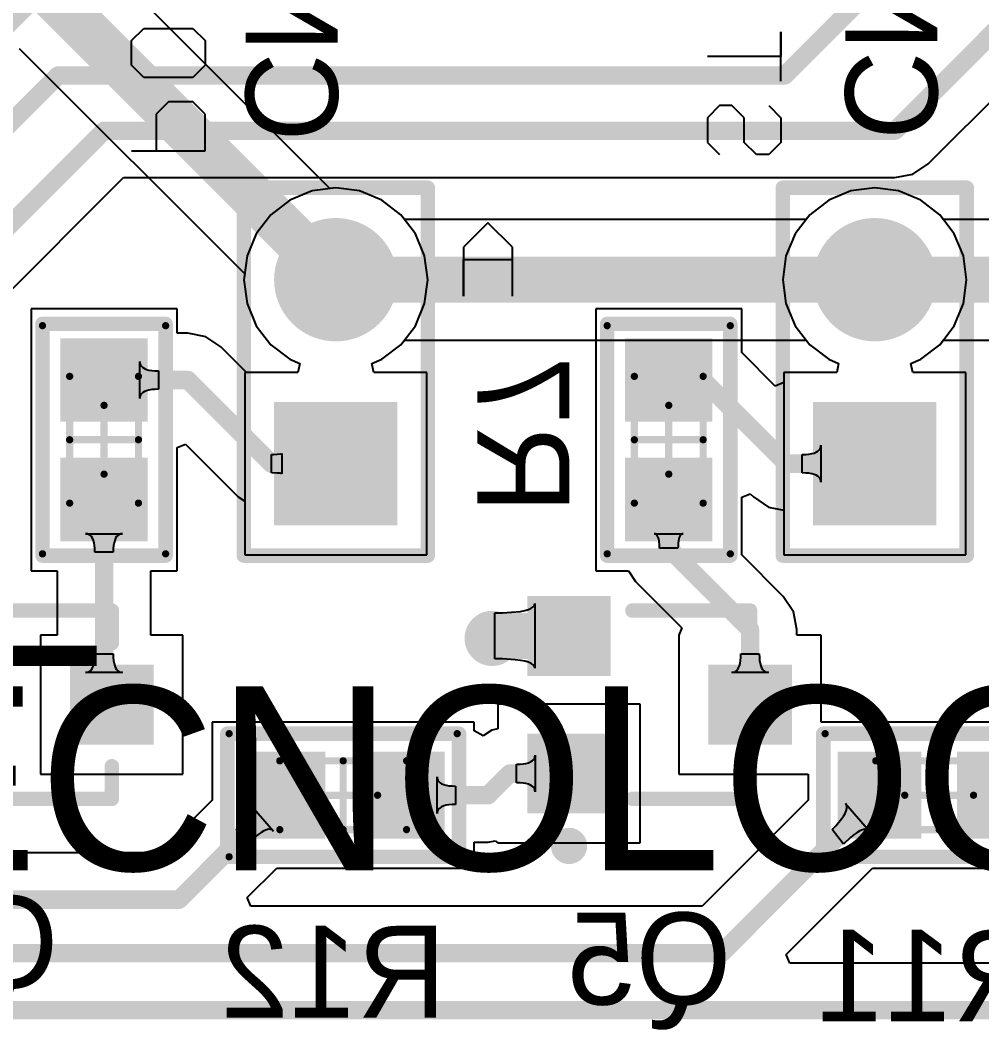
# Model space of a CAD drawing. Extents: x 8 to 204, y 9 to 177.
# Drawn here: x 142.73 to 156.01, y 20.35 to 34.29 of the extents above; entities that cross this region are included whole.
import ezdxf

# ---------------------------------------------------------------- set-up
doc = ezdxf.new("R2010")
doc.units = 0
doc.layers.get('0').update_dxf_attribs({"linetype": 'CONTINUOUS'})
for name, color, linetype in [('BOTTOMLAYER', 5, 'CONTINUOUS'), ('BOTTOMOVERLAY', 54, 'CONTINUOUS'), ('BOTTOMPASTE', 16, 'CONTINUOUS'), ('BOTTOMSOLDER', 6, 'CONTINUOUS'), ('MECHANICAL13', 56, 'CONTINUOUS'), ('MECHANICAL15', 56, 'CONTINUOUS'), ('MULTILAYER', 9, 'CONTINUOUS'), ('PADHOLELAYER', 156, 'CONTINUOUS'), ('TOPLAYER', 1, 'CONTINUOUS'), ('TOPOVERLAY', 2, 'CONTINUOUS'), ('TOPSOLDER', 216, 'CONTINUOUS'), ('VIAHOLELAYER', 16, 'CONTINUOUS')]:
    doc.layers.add(name, color=color, linetype=linetype)

# ---------------------------------------------------------------- blocks, each defined once
blk = doc.blocks.new('0603___MONTAGEM_M_QUINA_01')
at = {"layer": 'BOTTOMLAYER'}
for points in [[(-1.3, 0.5), (-1.3, -0.5), (-0.35, 0.5), (-0.35, -0.5)], [(0.35, 0.5), (0.35, -0.5), (1.3, 0.5), (1.3, -0.5)]]:
    blk.add_solid(points, dxfattribs=at)
at = {"layer": 'BOTTOMOVERLAY', "const_width": 0.2}
for points in [[(-1.6, 0.85), (-1.6, -0.85)], [(1.6, 0.85), (-1.6, 0.85)], [(1.6, 0.85), (1.6, -0.85)], [(1.6, -0.85), (-1.6, -0.85)]]:
    blk.add_lwpolyline(points, dxfattribs=at)
at = {"layer": 'BOTTOMOVERLAY', "const_width": 0.1}
for points in [[(-1.65, 0.85, 1), (-1.55, 0.85, 1)], [(-1.65, 0.85, 1), (-1.55, 0.85, 1)], [(1.55, 0.85, 1), (1.65, 0.85, 1)], [(1.55, 0.85, 1), (1.65, 0.85, 1)], [(-1.65, -0.85, 1), (-1.55, -0.85, 1)], [(-1.65, -0.85, 1), (-1.55, -0.85, 1)], [(1.55, -0.85, 1), (1.65, -0.85, 1)], [(1.55, -0.85, 1), (1.65, -0.85, 1)]]:
    blk.add_lwpolyline(points, format="xyb", close=True, dxfattribs=at)
at = {"layer": 'BOTTOMPASTE'}
for points in [[(-1.3, 0.5), (-1.3, -0.5), (-0.35, 0.5), (-0.35, -0.5)], [(0.35, 0.5), (0.35, -0.5), (1.3, 0.5), (1.3, -0.5)]]:
    blk.add_solid(points, dxfattribs=at)
at = {"layer": 'BOTTOMSOLDER'}
for points in [[(-1.402, 0.602), (-1.402, -0.602), (-0.248, 0.602), (-0.248, -0.602)], [(0.248, 0.602), (0.248, -0.602), (1.402, 0.602), (1.402, -0.602)]]:
    blk.add_solid(points, dxfattribs=at)
at = {"layer": 'MECHANICAL13', "const_width": 0.1}
for points in [[(-0.875, 0.475), (-0.875, -0.475)], [(0.875, 0.475), (-0.875, 0.475)], [(0.875, 0.475), (0.875, -0.475)], [(0.875, -0.475), (-0.875, -0.475)]]:
    blk.add_lwpolyline(points, dxfattribs=at)
at = {"layer": 'MECHANICAL13', "const_width": 0.05}
for points in [[(-0.9, 0.475, 1), (-0.85, 0.475, 1)], [(-0.9, 0.475, 1), (-0.85, 0.475, 1)], [(0.85, 0.475, 1), (0.9, 0.475, 1)], [(0.85, 0.475, 1), (0.9, 0.475, 1)], [(-0.9, -0.475, 1), (-0.85, -0.475, 1)], [(-0.9, -0.475, 1), (-0.85, -0.475, 1)], [(0.85, -0.475, 1), (0.9, -0.475, 1)], [(0.85, -0.475, 1), (0.9, -0.475, 1)]]:
    blk.add_lwpolyline(points, format="xyb", close=True, dxfattribs=at)
at = {"layer": 'MECHANICAL15', "const_width": 0.1}
for points in [[(-1.575, 0.85), (-1.575, -0.85)], [(1.575, 0.85), (-1.575, 0.85)], [(1.575, 0.85), (1.575, -0.85)], [(0, 0.475), (0, -0.475)], [(0.475, 0), (-0.475, 0)], [(1.575, -0.85), (-1.575, -0.85)]]:
    blk.add_lwpolyline(points, dxfattribs=at)
at = {"layer": 'MECHANICAL15', "const_width": 0.05}
for points in [[(-1.6, 0.85, 1), (-1.55, 0.85, 1)], [(-1.6, 0.85, 1), (-1.55, 0.85, 1)], [(1.55, 0.85, 1), (1.6, 0.85, 1)], [(1.55, 0.85, 1), (1.6, 0.85, 1)], [(-0.025, 0.475, 1), (0.025, 0.475, 1)], [(-0.5, 0, 1), (-0.45, 0, 1)], [(0.45, 0, 1), (0.5, 0, 1)], [(-0.025, -0.475, 1), (0.025, -0.475, 1)], [(-1.6, -0.85, 1), (-1.55, -0.85, 1)], [(-1.6, -0.85, 1), (-1.55, -0.85, 1)], [(1.55, -0.85, 1), (1.6, -0.85, 1)], [(1.55, -0.85, 1), (1.6, -0.85, 1)]]:
    blk.add_lwpolyline(points, format="xyb", close=True, dxfattribs=at)
blk = doc.blocks.new('0603___MONTAGEM_M_QUINA_02')
at = {"layer": 'BOTTOMLAYER'}
for points in [[(-1.3, 0.5), (-1.3, -0.5), (-0.35, 0.5), (-0.35, -0.5)], [(0.35, 0.5), (0.35, -0.5), (1.3, 0.5), (1.3, -0.5)]]:
    blk.add_solid(points, dxfattribs=at)
at = {"layer": 'BOTTOMOVERLAY', "const_width": 0.2}
for points in [[(-1.6, 0.85), (-1.6, -0.85)], [(1.6, 0.85), (-1.6, 0.85)], [(1.6, 0.85), (1.6, -0.85)], [(1.6, -0.85), (-1.6, -0.85)]]:
    blk.add_lwpolyline(points, dxfattribs=at)
at = {"layer": 'BOTTOMOVERLAY', "const_width": 0.1}
for points in [[(-1.65, 0.85, 1), (-1.55, 0.85, 1)], [(-1.65, 0.85, 1), (-1.55, 0.85, 1)], [(1.55, 0.85, 1), (1.65, 0.85, 1)], [(1.55, 0.85, 1), (1.65, 0.85, 1)], [(-1.65, -0.85, 1), (-1.55, -0.85, 1)], [(-1.65, -0.85, 1), (-1.55, -0.85, 1)], [(1.55, -0.85, 1), (1.65, -0.85, 1)], [(1.55, -0.85, 1), (1.65, -0.85, 1)]]:
    blk.add_lwpolyline(points, format="xyb", close=True, dxfattribs=at)
at = {"layer": 'BOTTOMPASTE'}
for points in [[(-1.3, 0.5), (-1.3, -0.5), (-0.35, 0.5), (-0.35, -0.5)], [(0.35, 0.5), (0.35, -0.5), (1.3, 0.5), (1.3, -0.5)]]:
    blk.add_solid(points, dxfattribs=at)
at = {"layer": 'BOTTOMSOLDER'}
for points in [[(-1.402, 0.602), (-1.402, -0.602), (-0.248, 0.602), (-0.248, -0.602)], [(0.248, 0.602), (0.248, -0.602), (1.402, 0.602), (1.402, -0.602)]]:
    blk.add_solid(points, dxfattribs=at)
at = {"layer": 'MECHANICAL13', "const_width": 0.1}
for points in [[(-0.875, 0.475), (-0.875, -0.475)], [(0.875, 0.475), (-0.875, 0.475)], [(0.875, 0.475), (0.875, -0.475)], [(0.875, -0.475), (-0.875, -0.475)]]:
    blk.add_lwpolyline(points, dxfattribs=at)
at = {"layer": 'MECHANICAL13', "const_width": 0.05}
for points in [[(-0.9, 0.475, 1), (-0.85, 0.475, 1)], [(-0.9, 0.475, 1), (-0.85, 0.475, 1)], [(0.85, 0.475, 1), (0.9, 0.475, 1)], [(0.85, 0.475, 1), (0.9, 0.475, 1)], [(-0.9, -0.475, 1), (-0.85, -0.475, 1)], [(-0.9, -0.475, 1), (-0.85, -0.475, 1)], [(0.85, -0.475, 1), (0.9, -0.475, 1)], [(0.85, -0.475, 1), (0.9, -0.475, 1)]]:
    blk.add_lwpolyline(points, format="xyb", close=True, dxfattribs=at)
at = {"layer": 'MECHANICAL15', "const_width": 0.1}
for points in [[(-1.575, 0.85), (-1.575, -0.85)], [(1.575, 0.85), (-1.575, 0.85)], [(1.575, 0.85), (1.575, -0.85)], [(0, 0.475), (0, -0.475)], [(0.475, 0), (-0.475, 0)], [(1.575, -0.85), (-1.575, -0.85)]]:
    blk.add_lwpolyline(points, dxfattribs=at)
at = {"layer": 'MECHANICAL15', "const_width": 0.05}
for points in [[(-1.6, 0.85, 1), (-1.55, 0.85, 1)], [(-1.6, 0.85, 1), (-1.55, 0.85, 1)], [(1.55, 0.85, 1), (1.6, 0.85, 1)], [(1.55, 0.85, 1), (1.6, 0.85, 1)], [(-0.025, 0.475, 1), (0.025, 0.475, 1)], [(-0.5, 0, 1), (-0.45, 0, 1)], [(0.45, 0, 1), (0.5, 0, 1)], [(-0.025, -0.475, 1), (0.025, -0.475, 1)], [(-1.6, -0.85, 1), (-1.55, -0.85, 1)], [(-1.6, -0.85, 1), (-1.55, -0.85, 1)], [(1.55, -0.85, 1), (1.6, -0.85, 1)], [(1.55, -0.85, 1), (1.6, -0.85, 1)]]:
    blk.add_lwpolyline(points, format="xyb", close=True, dxfattribs=at)
blk = doc.blocks.new('0603___MONTAGEM_M_QUINA_06')
at = {"layer": 'BOTTOMLAYER'}
for points in [[(-1.3, 0.5), (-1.3, -0.5), (-0.35, 0.5), (-0.35, -0.5)], [(0.35, 0.5), (0.35, -0.5), (1.3, 0.5), (1.3, -0.5)]]:
    blk.add_solid(points, dxfattribs=at)
at = {"layer": 'BOTTOMOVERLAY', "const_width": 0.2}
for points in [[(-1.6, 0.85), (-1.6, -0.85)], [(-1.6, 0.85), (1.6, 0.85)], [(1.6, 0.85), (1.6, -0.85)], [(-1.6, -0.85), (1.6, -0.85)]]:
    blk.add_lwpolyline(points, dxfattribs=at)
at = {"layer": 'BOTTOMOVERLAY', "const_width": 0.1}
for points in [[(-1.65, 0.85, 1), (-1.55, 0.85, 1)], [(-1.65, 0.85, 1), (-1.55, 0.85, 1)], [(1.55, 0.85, 1), (1.65, 0.85, 1)], [(1.55, 0.85, 1), (1.65, 0.85, 1)], [(-1.65, -0.85, 1), (-1.55, -0.85, 1)], [(-1.65, -0.85, 1), (-1.55, -0.85, 1)], [(1.55, -0.85, 1), (1.65, -0.85, 1)], [(1.55, -0.85, 1), (1.65, -0.85, 1)]]:
    blk.add_lwpolyline(points, format="xyb", close=True, dxfattribs=at)
at = {"layer": 'BOTTOMPASTE'}
for points in [[(-1.3, 0.5), (-1.3, -0.5), (-0.35, 0.5), (-0.35, -0.5)], [(0.35, 0.5), (0.35, -0.5), (1.3, 0.5), (1.3, -0.5)]]:
    blk.add_solid(points, dxfattribs=at)
at = {"layer": 'BOTTOMSOLDER'}
for points in [[(-1.402, 0.602), (-1.402, -0.602), (-0.248, 0.602), (-0.248, -0.602)], [(0.248, 0.602), (0.248, -0.602), (1.402, 0.602), (1.402, -0.602)]]:
    blk.add_solid(points, dxfattribs=at)
at = {"layer": 'MECHANICAL13', "const_width": 0.1}
for points in [[(-0.875, 0.475), (-0.875, -0.475)], [(-0.875, 0.475), (0.875, 0.475)], [(0.875, 0.475), (0.875, -0.475)], [(-0.875, -0.475), (0.875, -0.475)]]:
    blk.add_lwpolyline(points, dxfattribs=at)
at = {"layer": 'MECHANICAL13', "const_width": 0.05}
for points in [[(-0.9, 0.475, 1), (-0.85, 0.475, 1)], [(-0.9, 0.475, 1), (-0.85, 0.475, 1)], [(0.85, 0.475, 1), (0.9, 0.475, 1)], [(0.85, 0.475, 1), (0.9, 0.475, 1)], [(-0.9, -0.475, 1), (-0.85, -0.475, 1)], [(-0.9, -0.475, 1), (-0.85, -0.475, 1)], [(0.85, -0.475, 1), (0.9, -0.475, 1)], [(0.85, -0.475, 1), (0.9, -0.475, 1)]]:
    blk.add_lwpolyline(points, format="xyb", close=True, dxfattribs=at)
at = {"layer": 'MECHANICAL15', "const_width": 0.1}
for points in [[(-1.575, 0.85), (-1.575, -0.85)], [(-1.575, 0.85), (1.575, 0.85)], [(1.575, 0.85), (1.575, -0.85)], [(0, 0.475), (0, -0.475)], [(-0.475, 0), (0.475, 0)], [(-1.575, -0.85), (1.575, -0.85)]]:
    blk.add_lwpolyline(points, dxfattribs=at)
at = {"layer": 'MECHANICAL15', "const_width": 0.05}
for points in [[(-1.6, 0.85, 1), (-1.55, 0.85, 1)], [(-1.6, 0.85, 1), (-1.55, 0.85, 1)], [(1.55, 0.85, 1), (1.6, 0.85, 1)], [(1.55, 0.85, 1), (1.6, 0.85, 1)], [(-0.025, 0.475, 1), (0.025, 0.475, 1)], [(-0.5, 0, 1), (-0.45, 0, 1)], [(0.45, 0, 1), (0.5, 0, 1)], [(-0.025, -0.475, 1), (0.025, -0.475, 1)], [(-1.6, -0.85, 1), (-1.55, -0.85, 1)], [(-1.6, -0.85, 1), (-1.55, -0.85, 1)], [(1.55, -0.85, 1), (1.6, -0.85, 1)], [(1.55, -0.85, 1), (1.6, -0.85, 1)]]:
    blk.add_lwpolyline(points, format="xyb", close=True, dxfattribs=at)
blk = doc.blocks.new('0603___MONTAGEM_M_QUINA_0A')
at = {"layer": 'BOTTOMLAYER'}
for points in [[(-1.3, 0.5), (-1.3, -0.5), (-0.35, 0.5), (-0.35, -0.5)], [(0.35, 0.5), (0.35, -0.5), (1.3, 0.5), (1.3, -0.5)]]:
    blk.add_solid(points, dxfattribs=at)
at = {"layer": 'BOTTOMOVERLAY', "const_width": 0.2}
for points in [[(-1.6, 0.85), (-1.6, -0.85)], [(-1.6, 0.85), (1.6, 0.85)], [(1.6, 0.85), (1.6, -0.85)], [(-1.6, -0.85), (1.6, -0.85)]]:
    blk.add_lwpolyline(points, dxfattribs=at)
at = {"layer": 'BOTTOMOVERLAY', "const_width": 0.1}
for points in [[(-1.65, 0.85, 1), (-1.55, 0.85, 1)], [(-1.65, 0.85, 1), (-1.55, 0.85, 1)], [(1.55, 0.85, 1), (1.65, 0.85, 1)], [(1.55, 0.85, 1), (1.65, 0.85, 1)], [(-1.65, -0.85, 1), (-1.55, -0.85, 1)], [(-1.65, -0.85, 1), (-1.55, -0.85, 1)], [(1.55, -0.85, 1), (1.65, -0.85, 1)], [(1.55, -0.85, 1), (1.65, -0.85, 1)]]:
    blk.add_lwpolyline(points, format="xyb", close=True, dxfattribs=at)
at = {"layer": 'BOTTOMPASTE'}
for points in [[(-1.3, 0.5), (-1.3, -0.5), (-0.35, 0.5), (-0.35, -0.5)], [(0.35, 0.5), (0.35, -0.5), (1.3, 0.5), (1.3, -0.5)]]:
    blk.add_solid(points, dxfattribs=at)
at = {"layer": 'BOTTOMSOLDER'}
for points in [[(-1.402, 0.602), (-1.402, -0.602), (-0.248, 0.602), (-0.248, -0.602)], [(0.248, 0.602), (0.248, -0.602), (1.402, 0.602), (1.402, -0.602)]]:
    blk.add_solid(points, dxfattribs=at)
at = {"layer": 'MECHANICAL13', "const_width": 0.1}
for points in [[(-0.875, 0.475), (-0.875, -0.475)], [(-0.875, 0.475), (0.875, 0.475)], [(0.875, 0.475), (0.875, -0.475)], [(-0.875, -0.475), (0.875, -0.475)]]:
    blk.add_lwpolyline(points, dxfattribs=at)
at = {"layer": 'MECHANICAL13', "const_width": 0.05}
for points in [[(-0.9, 0.475, 1), (-0.85, 0.475, 1)], [(-0.9, 0.475, 1), (-0.85, 0.475, 1)], [(0.85, 0.475, 1), (0.9, 0.475, 1)], [(0.85, 0.475, 1), (0.9, 0.475, 1)], [(-0.9, -0.475, 1), (-0.85, -0.475, 1)], [(-0.9, -0.475, 1), (-0.85, -0.475, 1)], [(0.85, -0.475, 1), (0.9, -0.475, 1)], [(0.85, -0.475, 1), (0.9, -0.475, 1)]]:
    blk.add_lwpolyline(points, format="xyb", close=True, dxfattribs=at)
at = {"layer": 'MECHANICAL15', "const_width": 0.1}
for points in [[(-1.575, 0.85), (-1.575, -0.85)], [(-1.575, 0.85), (1.575, 0.85)], [(1.575, 0.85), (1.575, -0.85)], [(0, 0.475), (0, -0.475)], [(-0.475, 0), (0.475, 0)], [(-1.575, -0.85), (1.575, -0.85)]]:
    blk.add_lwpolyline(points, dxfattribs=at)
at = {"layer": 'MECHANICAL15', "const_width": 0.05}
for points in [[(-1.6, 0.85, 1), (-1.55, 0.85, 1)], [(-1.6, 0.85, 1), (-1.55, 0.85, 1)], [(1.55, 0.85, 1), (1.6, 0.85, 1)], [(1.55, 0.85, 1), (1.6, 0.85, 1)], [(-0.025, 0.475, 1), (0.025, 0.475, 1)], [(-0.5, 0, 1), (-0.45, 0, 1)], [(0.45, 0, 1), (0.5, 0, 1)], [(-0.025, -0.475, 1), (0.025, -0.475, 1)], [(-1.6, -0.85, 1), (-1.55, -0.85, 1)], [(-1.6, -0.85, 1), (-1.55, -0.85, 1)], [(1.55, -0.85, 1), (1.6, -0.85, 1)], [(1.55, -0.85, 1), (1.6, -0.85, 1)]]:
    blk.add_lwpolyline(points, format="xyb", close=True, dxfattribs=at)
blk = doc.blocks.new('SOT_23B_B_190')
at = {"layer": 'BOTTOMLAYER'}
for points in [[(-1.4, 0.775), (-0.5, 0.775), (-1.4, 1.725), (-0.5, 1.725)], [(0.5, 0.775), (1.4, 0.775), (0.5, 1.725), (1.4, 1.725)], [(-0.45, -1.725), (0.45, -1.725), (-0.45, -0.775), (0.45, -0.775)]]:
    blk.add_solid(points, dxfattribs=at)
at = {"layer": 'BOTTOMOVERLAY'}
for points, const_width in [([(-1.825, 1.25, 1), (-2.075, 1.25, 1)], 0.25), ([(-2.138, 1.25, 1), (-2.013, 1.25, 1)], 0.125), ([(-1.887, 1.25, 1), (-1.763, 1.25, 1)], 0.125), ([(-1.35, 0.375, 1), (-1.25, 0.375, 1)], 0.1), ([(1.25, 0.375, 1), (1.35, 0.375, 1)], 0.1), ([(-1.35, -1.25, 1), (-1.25, -1.25, 1)], 0.1), ([(-1.35, -1.25, 1), (-1.25, -1.25, 1)], 0.1), ([(-0.9, -1.25, 1), (-0.8, -1.25, 1)], 0.1), ([(0.8, -1.25, 1), (0.9, -1.25, 1)], 0.1), ([(1.25, -1.25, 1), (1.35, -1.25, 1)], 0.1), ([(1.25, -1.25, 1), (1.35, -1.25, 1)], 0.1)]:
    blk.add_lwpolyline(points, format="xyb", close=True, dxfattribs=dict(at, const_width=const_width))
at = {"layer": 'BOTTOMOVERLAY', "const_width": 0.2}
for points in [[(-1.3, 0.375), (-1.3, -1.25)], [(1.3, 0.375), (1.3, -1.25)], [(-1.3, -1.25), (-0.85, -1.25)], [(0.85, -1.25), (1.3, -1.25)]]:
    blk.add_lwpolyline(points, dxfattribs=at)
at = {"layer": 'BOTTOMPASTE'}
for points in [[(-1.4, 0.775), (-0.5, 0.775), (-1.4, 1.725), (-0.5, 1.725)], [(0.5, 0.775), (1.4, 0.775), (0.5, 1.725), (1.4, 1.725)], [(-0.45, -1.725), (0.45, -1.725), (-0.45, -0.775), (0.45, -0.775)]]:
    blk.add_solid(points, dxfattribs=at)
at = {"layer": 'BOTTOMSOLDER'}
for points in [[(-1.502, 0.673), (-0.398, 0.673), (-1.502, 1.827), (-0.398, 1.827)], [(0.398, 0.673), (1.502, 0.673), (0.398, 1.827), (1.502, 1.827)], [(-0.552, -1.827), (0.552, -1.827), (-0.552, -0.673), (0.552, -0.673)]]:
    blk.add_solid(points, dxfattribs=at)
blk = doc.blocks.new('SOT_23B_B_194')
at = {"layer": 'BOTTOMLAYER'}
for points in [[(-1.4, 0.775), (-0.5, 0.775), (-1.4, 1.725), (-0.5, 1.725)], [(0.5, 0.775), (1.4, 0.775), (0.5, 1.725), (1.4, 1.725)], [(-0.45, -1.725), (0.45, -1.725), (-0.45, -0.775), (0.45, -0.775)]]:
    blk.add_solid(points, dxfattribs=at)
at = {"layer": 'BOTTOMOVERLAY'}
for points, const_width in [([(-1.825, 1.25, 1), (-2.075, 1.25, 1)], 0.25), ([(-2.138, 1.25, 1), (-2.013, 1.25, 1)], 0.125), ([(-1.887, 1.25, 1), (-1.763, 1.25, 1)], 0.125), ([(-1.35, 0.375, 1), (-1.25, 0.375, 1)], 0.1), ([(1.25, 0.375, 1), (1.35, 0.375, 1)], 0.1), ([(-1.35, -1.25, 1), (-1.25, -1.25, 1)], 0.1), ([(-1.35, -1.25, 1), (-1.25, -1.25, 1)], 0.1), ([(-0.9, -1.25, 1), (-0.8, -1.25, 1)], 0.1), ([(0.8, -1.25, 1), (0.9, -1.25, 1)], 0.1), ([(1.25, -1.25, 1), (1.35, -1.25, 1)], 0.1), ([(1.25, -1.25, 1), (1.35, -1.25, 1)], 0.1)]:
    blk.add_lwpolyline(points, format="xyb", close=True, dxfattribs=dict(at, const_width=const_width))
at = {"layer": 'BOTTOMOVERLAY', "const_width": 0.2}
for points in [[(-1.3, 0.375), (-1.3, -1.25)], [(1.3, 0.375), (1.3, -1.25)], [(-1.3, -1.25), (-0.85, -1.25)], [(0.85, -1.25), (1.3, -1.25)]]:
    blk.add_lwpolyline(points, dxfattribs=at)
at = {"layer": 'BOTTOMPASTE'}
for points in [[(-1.4, 0.775), (-0.5, 0.775), (-1.4, 1.725), (-0.5, 1.725)], [(0.5, 0.775), (1.4, 0.775), (0.5, 1.725), (1.4, 1.725)], [(-0.45, -1.725), (0.45, -1.725), (-0.45, -0.775), (0.45, -0.775)]]:
    blk.add_solid(points, dxfattribs=at)
at = {"layer": 'BOTTOMSOLDER'}
for points in [[(-1.502, 0.673), (-0.398, 0.673), (-1.502, 1.827), (-0.398, 1.827)], [(0.398, 0.673), (1.502, 0.673), (0.398, 1.827), (1.502, 1.827)], [(-0.552, -1.827), (0.552, -1.827), (-0.552, -0.673), (0.552, -0.673)]]:
    blk.add_solid(points, dxfattribs=at)
blk = doc.blocks.new('HDR1X2_B_207')
at = {"layer": 'BOTTOMLAYER', "const_width": 0.75}
blk.add_lwpolyline([(2.165, 0, 1), (2.915, 0, 1)], format="xyb", close=True, dxfattribs=at)
at = {"layer": 'BOTTOMLAYER'}
blk.add_solid([(-0.75, -0.75), (0.75, -0.75), (-0.75, 0.75), (0.75, 0.75)], dxfattribs=at)
at = {"layer": 'BOTTOMOVERLAY', "const_width": 0.2}
for points in [[(-1.27, 1.27), (-1.27, -1.27)], [(-1.27, 1.27), (3.81, 1.27)], [(3.81, 1.27), (3.81, -1.27)], [(-1.27, -1.27), (3.81, -1.27)]]:
    blk.add_lwpolyline(points, dxfattribs=at)
at = {"layer": 'BOTTOMOVERLAY', "const_width": 0.1}
for points in [[(-1.32, 1.27, 1), (-1.22, 1.27, 1)], [(-1.32, 1.27, 1), (-1.22, 1.27, 1)], [(3.76, 1.27, 1), (3.86, 1.27, 1)], [(3.76, 1.27, 1), (3.86, 1.27, 1)], [(-1.32, -1.27, 1), (-1.22, -1.27, 1)], [(-1.32, -1.27, 1), (-1.22, -1.27, 1)], [(3.76, -1.27, 1), (3.86, -1.27, 1)], [(3.76, -1.27, 1), (3.86, -1.27, 1)]]:
    blk.add_lwpolyline(points, format="xyb", close=True, dxfattribs=at)
at = {"layer": 'BOTTOMSOLDER', "const_width": 0.852}
blk.add_lwpolyline([(2.114, 0, 1), (2.966, 0, 1)], format="xyb", close=True, dxfattribs=at)
at = {"layer": 'BOTTOMSOLDER'}
blk.add_solid([(-0.852, -0.852), (0.852, -0.852), (-0.852, 0.852), (0.852, 0.852)], dxfattribs=at)
at = {"layer": 'MULTILAYER', "const_width": 0.75}
blk.add_lwpolyline([(2.165, 0, 1), (2.915, 0, 1)], format="xyb", close=True, dxfattribs=at)
at = {"layer": 'MULTILAYER'}
blk.add_solid([(-0.75, -0.75), (0.75, -0.75), (-0.75, 0.75), (0.75, 0.75)], dxfattribs=at)
at = {"layer": 'PADHOLELAYER', "const_width": 0.45}
for points in [[(-0.225, 0, 1), (0.225, 0, 1)], [(2.315, 0, 1), (2.765, 0, 1)]]:
    blk.add_lwpolyline(points, format="xyb", close=True, dxfattribs=at)
at = {"layer": 'TOPLAYER', "const_width": 0.75}
blk.add_lwpolyline([(2.165, 0, 1), (2.915, 0, 1)], format="xyb", close=True, dxfattribs=at)
at = {"layer": 'TOPLAYER'}
blk.add_solid([(-0.75, -0.75), (0.75, -0.75), (-0.75, 0.75), (0.75, 0.75)], dxfattribs=at)
at = {"layer": 'TOPSOLDER', "const_width": 0.852}
blk.add_lwpolyline([(2.114, 0, 1), (2.966, 0, 1)], format="xyb", close=True, dxfattribs=at)
at = {"layer": 'TOPSOLDER'}
blk.add_solid([(-0.852, -0.852), (0.852, -0.852), (-0.852, 0.852), (0.852, 0.852)], dxfattribs=at)
blk = doc.blocks.new('HDR1X2_B_211')
at = {"layer": 'BOTTOMLAYER', "const_width": 0.75}
blk.add_lwpolyline([(2.165, 0, 1), (2.915, 0, 1)], format="xyb", close=True, dxfattribs=at)
at = {"layer": 'BOTTOMLAYER'}
blk.add_solid([(-0.75, -0.75), (0.75, -0.75), (-0.75, 0.75), (0.75, 0.75)], dxfattribs=at)
at = {"layer": 'BOTTOMOVERLAY', "const_width": 0.2}
for points in [[(-1.27, 1.27), (-1.27, -1.27)], [(-1.27, 1.27), (3.81, 1.27)], [(3.81, 1.27), (3.81, -1.27)], [(-1.27, -1.27), (3.81, -1.27)]]:
    blk.add_lwpolyline(points, dxfattribs=at)
at = {"layer": 'BOTTOMOVERLAY', "const_width": 0.1}
for points in [[(-1.32, 1.27, 1), (-1.22, 1.27, 1)], [(-1.32, 1.27, 1), (-1.22, 1.27, 1)], [(3.76, 1.27, 1), (3.86, 1.27, 1)], [(3.76, 1.27, 1), (3.86, 1.27, 1)], [(-1.32, -1.27, 1), (-1.22, -1.27, 1)], [(-1.32, -1.27, 1), (-1.22, -1.27, 1)], [(3.76, -1.27, 1), (3.86, -1.27, 1)], [(3.76, -1.27, 1), (3.86, -1.27, 1)]]:
    blk.add_lwpolyline(points, format="xyb", close=True, dxfattribs=at)
at = {"layer": 'BOTTOMSOLDER', "const_width": 0.852}
blk.add_lwpolyline([(2.114, 0, 1), (2.966, 0, 1)], format="xyb", close=True, dxfattribs=at)
at = {"layer": 'BOTTOMSOLDER'}
blk.add_solid([(-0.852, -0.852), (0.852, -0.852), (-0.852, 0.852), (0.852, 0.852)], dxfattribs=at)
at = {"layer": 'MULTILAYER', "const_width": 0.75}
blk.add_lwpolyline([(2.165, 0, 1), (2.915, 0, 1)], format="xyb", close=True, dxfattribs=at)
at = {"layer": 'MULTILAYER'}
blk.add_solid([(-0.75, -0.75), (0.75, -0.75), (-0.75, 0.75), (0.75, 0.75)], dxfattribs=at)
at = {"layer": 'PADHOLELAYER', "const_width": 0.45}
for points in [[(-0.225, 0, 1), (0.225, 0, 1)], [(2.315, 0, 1), (2.765, 0, 1)]]:
    blk.add_lwpolyline(points, format="xyb", close=True, dxfattribs=at)
at = {"layer": 'TOPLAYER', "const_width": 0.75}
blk.add_lwpolyline([(2.165, 0, 1), (2.915, 0, 1)], format="xyb", close=True, dxfattribs=at)
at = {"layer": 'TOPLAYER'}
blk.add_solid([(-0.75, -0.75), (0.75, -0.75), (-0.75, 0.75), (0.75, 0.75)], dxfattribs=at)
at = {"layer": 'TOPSOLDER', "const_width": 0.852}
blk.add_lwpolyline([(2.114, 0, 1), (2.966, 0, 1)], format="xyb", close=True, dxfattribs=at)
at = {"layer": 'TOPSOLDER'}
blk.add_solid([(-0.852, -0.852), (0.852, -0.852), (-0.852, 0.852), (0.852, 0.852)], dxfattribs=at)

msp = doc.modelspace()

# ---------------------------------------------------------------- linework, layer by layer
at = {"layer": 'BOTTOMLAYER'}
for p, q in [((155.271, 32.308), (159.239, 36.276)), ((155.061, 32.168), (155.271, 32.308)), ((136.767, 24.726), (144.159, 32.119)), ((144.159, 32.119), (154.813, 32.119)), ((154.813, 32.119), (155.061, 32.168)), ((146.763, 31.934), (146.457, 31.807)), ((147.091, 31.977), (146.763, 31.934)), ((147.42, 31.934), (147.091, 31.977)), ((147.726, 31.807), (147.42, 31.934)), ((154.205, 31.934), (153.899, 31.807)), ((154.534, 31.977), (154.205, 31.934)), ((154.862, 31.934), (154.534, 31.977)), ((155.168, 31.807), (154.862, 31.934)), ((146.457, 31.807), (146.194, 31.606)), ((147.989, 31.606), (147.726, 31.807)), ((153.899, 31.807), (153.636, 31.606)), ((155.431, 31.606), (155.168, 31.807)), ((146.194, 31.606), (145.993, 31.343)), ((148.19, 31.343), (147.989, 31.606)), ((153.636, 31.606), (153.435, 31.343)), ((155.632, 31.343), (155.431, 31.606)), ((145.993, 31.343), (145.866, 31.037)), ((148.317, 31.037), (148.19, 31.343)), ((153.435, 31.343), (153.308, 31.037)), ((155.759, 31.037), (155.632, 31.343)), ((145.866, 31.037), (145.823, 30.709)), ((148.36, 30.709), (148.317, 31.037)), ((153.308, 31.037), (153.265, 30.709)), ((155.802, 30.709), (155.759, 31.037)), ((145.823, 30.709), (145.866, 30.38)), ((148.317, 30.38), (148.36, 30.709)), ((153.265, 30.709), (153.308, 30.38)), ((155.759, 30.38), (155.802, 30.709)), ((144.899, 30.307), (142.883, 30.307)), ((142.883, 30.307), (142.883, 28.341)), ((144.899, 29.971), (144.899, 30.307)), ((145.866, 30.38), (145.993, 30.074)), ((148.19, 30.074), (148.317, 30.38)), ((152.697, 30.307), (150.681, 30.307)), ((150.681, 30.307), (150.681, 28.341)), ((152.697, 29.702), (152.697, 30.307)), ((153.308, 30.38), (153.435, 30.074)), ((155.632, 30.074), (155.759, 30.38)), ((145.047, 29.971), (144.899, 29.971)), ((145.295, 29.922), (145.047, 29.971)), ((145.993, 30.074), (146.194, 29.811)), ((147.989, 29.811), (148.19, 30.074)), ((153.435, 30.074), (153.636, 29.811)), ((155.431, 29.811), (155.632, 30.074)), ((145.505, 29.781), (145.295, 29.922)), ((145.86, 29.427), (145.505, 29.781)), ((146.194, 29.811), (146.457, 29.61)), ((147.726, 29.61), (147.989, 29.811)), ((153.158, 29.24), (152.697, 29.702)), ((153.636, 29.811), (153.899, 29.61)), ((155.168, 29.61), (155.431, 29.811)), ((144.385, 29.07), (144.385, 29.578)), ((144.385, 29.578), (144.387, 29.553)), ((144.387, 29.553), (144.395, 29.532)), ((146.457, 29.61), (146.593, 29.554)), ((146.593, 29.554), (146.567, 29.427)), ((147.59, 29.554), (147.726, 29.61)), ((147.616, 29.427), (147.59, 29.554)), ((153.899, 29.61), (154.035, 29.554)), ((154.035, 29.554), (154.009, 29.427)), ((155.032, 29.554), (155.168, 29.61)), ((155.058, 29.427), (155.032, 29.554)), ((144.395, 29.532), (144.408, 29.513)), ((144.408, 29.513), (144.426, 29.496)), ((144.426, 29.496), (144.449, 29.482)), ((144.449, 29.482), (144.477, 29.471)), ((144.477, 29.471), (144.511, 29.462)), ((144.511, 29.462), (144.549, 29.456)), ((144.549, 29.456), (144.593, 29.452)), ((144.593, 29.452), (144.642, 29.451)), ((144.642, 29.451), (144.642, 29.197)), ((146.567, 29.427), (145.86, 29.427)), ((148.349, 29.427), (147.616, 29.427)), ((148.349, 26.911), (148.349, 29.427)), ((154.009, 29.427), (153.276, 29.427)), ((153.276, 29.427), (153.276, 29.289)), ((155.792, 29.427), (155.058, 29.427)), ((155.792, 26.911), (155.792, 29.427)), ((153.276, 29.289), (153.158, 29.24)), ((144.408, 29.134), (144.395, 29.115)), ((144.426, 29.151), (144.408, 29.134)), ((144.449, 29.165), (144.426, 29.151)), ((144.477, 29.176), (144.449, 29.165)), ((144.511, 29.185), (144.477, 29.176)), ((144.549, 29.192), (144.511, 29.185)), ((144.593, 29.195), (144.549, 29.192)), ((144.642, 29.197), (144.593, 29.195)), ((144.387, 29.094), (144.385, 29.07)), ((144.395, 29.115), (144.387, 29.094)), ((144.899, 28.39), (145.016, 28.439)), ((145.016, 28.439), (145.745, 27.711)), ((142.883, 28.341), (142.883, 26.691)), ((144.899, 26.691), (144.899, 28.39)), ((146.23, 28.296), (146.334, 28.303)), ((146.334, 28.303), (146.342, 28.305)), ((146.342, 28.305), (146.346, 28.308)), ((146.346, 28.308), (146.347, 28.311)), ((146.347, 28.311), (146.347, 28.027)), ((150.681, 28.341), (150.681, 26.691)), ((153.581, 28.297), (153.625, 28.301)), ((153.625, 28.301), (153.664, 28.307)), ((153.664, 28.307), (153.697, 28.316)), ((153.697, 28.316), (153.725, 28.327)), ((153.725, 28.327), (153.749, 28.341)), ((153.749, 28.341), (153.767, 28.358)), ((153.767, 28.358), (153.779, 28.377)), ((153.779, 28.377), (153.787, 28.398)), ((153.787, 28.398), (153.79, 28.423)), ((153.79, 28.423), (153.79, 27.915)), ((146.202, 28.042), (146.202, 28.296)), ((146.202, 28.296), (146.23, 28.296)), ((153.533, 28.296), (153.581, 28.297)), ((153.533, 28.042), (153.533, 28.296)), ((146.276, 28.04), (146.202, 28.042)), ((146.311, 28.038), (146.276, 28.04)), ((146.324, 28.036), (146.311, 28.038)), ((146.334, 28.034), (146.324, 28.036)), ((146.342, 28.032), (146.334, 28.034)), ((146.346, 28.029), (146.342, 28.032)), ((146.347, 28.027), (146.346, 28.029)), ((153.581, 28.04), (153.533, 28.042)), ((153.625, 28.037), (153.581, 28.04)), ((153.664, 28.03), (153.625, 28.037)), ((153.697, 28.021), (153.664, 28.03)), ((153.725, 28.01), (153.697, 28.021)), ((153.749, 27.996), (153.725, 28.01)), ((153.767, 27.979), (153.749, 27.996)), ((153.779, 27.96), (153.767, 27.979)), ((153.787, 27.939), (153.779, 27.96)), ((153.79, 27.915), (153.787, 27.939)), ((152.697, 27.705), (152.814, 27.753)), ((152.814, 27.753), (152.857, 27.711)), ((145.745, 27.711), (145.833, 27.651)), ((145.833, 27.651), (145.833, 26.911)), ((152.697, 26.908), (152.697, 27.705)), ((152.857, 27.711), (153.067, 27.57)), ((153.067, 27.57), (153.276, 27.529)), ((153.276, 27.529), (153.276, 26.911)), ((143.661, 27.199), (143.637, 27.202)), ((143.637, 27.202), (144.145, 27.202)), ((143.683, 27.191), (143.661, 27.199)), ((143.702, 27.179), (143.683, 27.191)), ((144.099, 27.191), (144.08, 27.179)), ((144.121, 27.199), (144.099, 27.191)), ((144.145, 27.202), (144.121, 27.199)), ((151.501, 27.2), (151.487, 27.202)), ((151.487, 27.202), (151.89, 27.202)), ((151.514, 27.194), (151.501, 27.2)), ((151.525, 27.184), (151.514, 27.194)), ((151.535, 27.169), (151.525, 27.184)), ((151.852, 27.184), (151.843, 27.169)), ((151.863, 27.194), (151.852, 27.184)), ((151.876, 27.2), (151.863, 27.194)), ((151.89, 27.202), (151.876, 27.2)), ((143.718, 27.161), (143.702, 27.179)), ((143.732, 27.138), (143.718, 27.161)), ((143.744, 27.11), (143.732, 27.138)), ((143.753, 27.077), (143.744, 27.11)), ((143.759, 27.039), (143.753, 27.077)), ((144.029, 27.077), (144.023, 27.039)), ((144.038, 27.11), (144.029, 27.077)), ((144.05, 27.138), (144.038, 27.11)), ((144.064, 27.161), (144.05, 27.138)), ((144.08, 27.179), (144.064, 27.161)), ((151.543, 27.151), (151.535, 27.169)), ((151.55, 27.129), (151.543, 27.151)), ((151.555, 27.103), (151.55, 27.129)), ((151.561, 27.038), (151.555, 27.103)), ((151.819, 27.073), (151.817, 27.038)), ((151.823, 27.103), (151.819, 27.073)), ((151.828, 27.129), (151.823, 27.103)), ((151.834, 27.151), (151.828, 27.129)), ((151.843, 27.169), (151.834, 27.151)), ((143.763, 26.996), (143.759, 27.039)), ((143.764, 26.948), (143.763, 26.996)), ((144.018, 26.948), (143.764, 26.948)), ((144.019, 26.996), (144.018, 26.948)), ((144.023, 27.039), (144.019, 26.996)), ((145.833, 26.911), (148.349, 26.911)), ((151.562, 27), (151.561, 27.038)), ((151.816, 27), (151.562, 27)), ((151.817, 27.038), (151.816, 27)), ((153.27, 26.335), (152.697, 26.908)), ((153.276, 26.911), (155.792, 26.911)), ((142.883, 26.691), (143.244, 26.691)), ((143.244, 26.691), (143.244, 25.799)), ((144.538, 25.799), (144.538, 26.691)), ((144.538, 26.691), (144.899, 26.691)), ((150.681, 26.691), (151.132, 26.691)), ((151.132, 26.691), (151.231, 26.542)), ((151.231, 26.542), (151.871, 25.902)), ((149.818, 26.192), (149.834, 26.214)), ((149.834, 26.214), (149.84, 26.238)), ((149.84, 26.238), (149.84, 25.344)), ((153.41, 26.125), (153.27, 26.335)), ((149.286, 26.109), (149.391, 26.11)), ((149.286, 25.474), (149.286, 26.109)), ((149.391, 26.11), (149.64, 26.129)), ((149.64, 26.129), (149.701, 26.141)), ((149.701, 26.141), (149.751, 26.155)), ((149.751, 26.155), (149.79, 26.172)), ((149.79, 26.172), (149.818, 26.192)), ((153.459, 25.877), (153.41, 26.125)), ((143.244, 25.799), (143.015, 25.799)), ((143.015, 25.799), (143.015, 23.883)), ((144.981, 25.799), (144.538, 25.799)), ((144.981, 23.883), (144.981, 25.799)), ((151.871, 25.902), (151.829, 25.799)), ((151.829, 25.799), (151.829, 25.799)), ((151.829, 25.799), (151.829, 23.883)), ((153.459, 25.799), (153.459, 25.877)), ((153.795, 25.799), (153.459, 25.799)), ((153.795, 24.599), (153.795, 25.799)), ((143.763, 25.493), (143.764, 25.542)), ((143.764, 25.542), (144.018, 25.542)), ((144.018, 25.542), (144.019, 25.493)), ((152.684, 25.493), (152.685, 25.542)), ((152.685, 25.542), (152.939, 25.542)), ((152.939, 25.542), (152.94, 25.493)), ((143.732, 25.349), (143.744, 25.378)), ((143.744, 25.378), (143.753, 25.411)), ((143.753, 25.411), (143.759, 25.45)), ((143.759, 25.45), (143.763, 25.493)), ((144.019, 25.493), (144.023, 25.45)), ((144.023, 25.45), (144.029, 25.411)), ((144.029, 25.411), (144.038, 25.378)), ((144.038, 25.378), (144.05, 25.349)), ((149.391, 25.472), (149.286, 25.474)), ((149.568, 25.462), (149.391, 25.472)), ((149.64, 25.453), (149.568, 25.462)), ((149.701, 25.441), (149.64, 25.453)), ((149.751, 25.427), (149.701, 25.441)), ((149.79, 25.41), (149.751, 25.427)), ((149.818, 25.391), (149.79, 25.41)), ((149.834, 25.369), (149.818, 25.391)), ((152.653, 25.349), (152.664, 25.378)), ((152.664, 25.378), (152.673, 25.411)), ((152.673, 25.411), (152.68, 25.45)), ((152.68, 25.45), (152.684, 25.493)), ((152.94, 25.493), (152.944, 25.45)), ((152.944, 25.45), (152.95, 25.411)), ((152.95, 25.411), (152.959, 25.378)), ((152.959, 25.378), (152.971, 25.349)), ((143.637, 25.285), (143.661, 25.288)), ((144.145, 25.285), (143.637, 25.285)), ((143.661, 25.288), (143.683, 25.295)), ((143.683, 25.295), (143.702, 25.308)), ((143.702, 25.308), (143.718, 25.326)), ((143.718, 25.326), (143.732, 25.349)), ((144.05, 25.349), (144.064, 25.326)), ((144.064, 25.326), (144.08, 25.308)), ((144.08, 25.308), (144.099, 25.295)), ((144.099, 25.295), (144.121, 25.288)), ((144.121, 25.288), (144.145, 25.285)), ((149.84, 25.344), (149.834, 25.369)), ((152.558, 25.285), (152.582, 25.288)), ((153.066, 25.285), (152.558, 25.285)), ((152.582, 25.288), (152.604, 25.295)), ((152.604, 25.295), (152.623, 25.308)), ((152.623, 25.308), (152.639, 25.326)), ((152.639, 25.326), (152.653, 25.349)), ((152.971, 25.349), (152.985, 25.326)), ((152.985, 25.326), (153.001, 25.308)), ((153.001, 25.308), (153.02, 25.295)), ((153.02, 25.295), (153.042, 25.288)), ((153.042, 25.288), (153.066, 25.285)), ((151.295, 24.849), (149.329, 24.849)), ((149.329, 24.849), (149.329, 24.506)), ((151.295, 22.933), (151.295, 24.849)), ((149.001, 24.599), (145.385, 24.599)), ((145.385, 24.599), (145.385, 23.524)), ((149.001, 24.478), (149.001, 24.599)), ((157.076, 24.599), (153.795, 24.599)), ((149.128, 24.41), (149.001, 24.478)), ((149.246, 24.489), (149.128, 24.41)), ((149.329, 24.506), (149.246, 24.489)), ((149.833, 24.099), (149.84, 24.121)), ((149.84, 24.121), (149.843, 24.145)), ((149.843, 24.145), (149.843, 23.637)), ((149.586, 24.018), (149.635, 24.019)), ((149.586, 23.764), (149.586, 24.018)), ((149.635, 24.019), (149.678, 24.023)), ((149.678, 24.023), (149.717, 24.03)), ((149.717, 24.03), (149.75, 24.039)), ((149.75, 24.039), (149.779, 24.05)), ((149.779, 24.05), (149.802, 24.064)), ((149.802, 24.064), (149.82, 24.08)), ((149.82, 24.08), (149.833, 24.099)), ((143.015, 23.883), (144.981, 23.883)), ((148.49, 23.337), (148.49, 23.845)), ((148.49, 23.845), (148.492, 23.821)), ((151.829, 23.883), (153.615, 23.883)), ((153.615, 23.883), (153.615, 23.524)), ((148.492, 23.821), (148.5, 23.799)), ((148.5, 23.799), (148.513, 23.78)), ((148.513, 23.78), (148.531, 23.764)), ((148.531, 23.764), (148.553, 23.75)), ((148.553, 23.75), (148.581, 23.739)), ((148.581, 23.739), (148.614, 23.73)), ((148.614, 23.73), (148.653, 23.723)), ((148.653, 23.723), (148.696, 23.719)), ((148.696, 23.719), (148.744, 23.718)), ((148.744, 23.718), (148.744, 23.464)), ((149.635, 23.763), (149.586, 23.764)), ((149.678, 23.759), (149.635, 23.763)), ((149.717, 23.753), (149.678, 23.759)), ((149.75, 23.744), (149.717, 23.753)), ((149.779, 23.732), (149.75, 23.744)), ((149.802, 23.718), (149.779, 23.732)), ((149.82, 23.702), (149.802, 23.718)), ((149.833, 23.683), (149.82, 23.702)), ((149.84, 23.661), (149.833, 23.683)), ((149.843, 23.637), (149.84, 23.661)), ((145.385, 23.524), (144.657, 22.796)), ((145.385, 23.524), (145.385, 23.524)), ((145.912, 23.458), (145.899, 23.478)), ((145.899, 23.478), (146.23, 23.097)), ((145.918, 23.434), (145.912, 23.458)), ((145.917, 23.406), (145.918, 23.434)), ((148.553, 23.432), (148.531, 23.418)), ((148.581, 23.444), (148.553, 23.432)), ((148.614, 23.453), (148.581, 23.444)), ((148.653, 23.459), (148.614, 23.453)), ((148.696, 23.463), (148.653, 23.459)), ((148.744, 23.464), (148.696, 23.463)), ((153.614, 23.524), (152.15, 22.06)), ((153.615, 23.524), (153.614, 23.524)), ((154.142, 23.458), (154.129, 23.478)), ((154.129, 23.478), (154.46, 23.097)), ((154.148, 23.434), (154.142, 23.458)), ((154.147, 23.406), (154.148, 23.434)), ((145.844, 23.263), (145.873, 23.304)), ((145.873, 23.304), (145.894, 23.341)), ((145.894, 23.341), (145.909, 23.376)), ((145.909, 23.376), (145.917, 23.406)), ((148.492, 23.361), (148.49, 23.337)), ((148.5, 23.383), (148.492, 23.361)), ((148.513, 23.402), (148.5, 23.383)), ((148.531, 23.418), (148.513, 23.402)), ((154.074, 23.263), (154.102, 23.304)), ((154.102, 23.304), (154.124, 23.341)), ((154.124, 23.341), (154.139, 23.376)), ((154.139, 23.376), (154.147, 23.406)), ((145.716, 23.119), (145.766, 23.17)), ((145.766, 23.17), (145.844, 23.263)), ((153.946, 23.119), (153.996, 23.17)), ((153.996, 23.17), (154.074, 23.263)), ((145.871, 22.915), (145.716, 23.119)), ((145.974, 23.011), (145.871, 22.915)), ((146.02, 23.047), (145.974, 23.011)), ((146.062, 23.077), (146.02, 23.047)), ((146.099, 23.099), (146.062, 23.077)), ((146.133, 23.113), (146.099, 23.099)), ((146.163, 23.121), (146.133, 23.113)), ((146.19, 23.12), (146.163, 23.121)), ((146.212, 23.112), (146.19, 23.12)), ((146.23, 23.097), (146.212, 23.112)), ((154.101, 22.915), (153.946, 23.119)), ((154.204, 23.011), (154.101, 22.915)), ((154.249, 23.047), (154.204, 23.011)), ((154.291, 23.077), (154.249, 23.047)), ((154.329, 23.099), (154.291, 23.077)), ((154.363, 23.113), (154.329, 23.099)), ((154.393, 23.121), (154.363, 23.113)), ((154.419, 23.12), (154.393, 23.121)), ((154.441, 23.112), (154.419, 23.12)), ((154.46, 23.097), (154.441, 23.112)), ((149.001, 22.583), (149.001, 22.944)), ((149.001, 22.944), (149.194, 22.944)), ((149.194, 22.944), (149.292, 22.963)), ((149.292, 22.963), (149.329, 22.933)), ((149.329, 22.933), (149.329, 22.933)), ((149.329, 22.933), (151.295, 22.933)), ((144.657, 22.796), (140.34, 22.796)), ((146.279, 22.582), (146.284, 22.583)), ((146.284, 22.583), (149.001, 22.583)), ((154.509, 22.582), (154.514, 22.583)), ((154.514, 22.583), (157.231, 22.583)), ((145.869, 22.177), (146.275, 22.582)), ((146.275, 22.582), (146.279, 22.582)), ((153.312, 21.39), (154.504, 22.582)), ((154.504, 22.582), (154.509, 22.582)), ((145.918, 22.06), (145.869, 22.177)), ((152.15, 22.06), (145.918, 22.06)), ((153.36, 21.272), (153.312, 21.39)), ((159.466, 21.272), (153.36, 21.272))]:
    msp.add_line(p, q, dxfattribs=at)
for points, const_width in [([(153.289, 33.528), (159.131, 39.37)], 0.254), ([(154.813, 32.766), (160.401, 38.354)], 0.254), ([(134.137, 25.806), (142.875, 34.544)], 0.254), ([(134.899, 25.171), (143.256, 33.528)], 0.254), ([(143.256, 33.528), (153.289, 33.528)], 0.254), ([(135.585, 24.46), (143.891, 32.766)], 0.254), ([(143.891, 32.766), (154.813, 32.766)], 0.254), ([(143.891, 29.324), (145.047, 29.324)], 0.254), ([(145.047, 29.324), (146.202, 28.169)], 0.254), ([(151.689, 29.324), (152.159, 29.324)], 0.254), ([(152.159, 29.324), (153.314, 28.169)], 0.254), ([(146.202, 28.169), (147.091, 28.169)], 0.254), ([(153.314, 28.169), (154.534, 28.169)], 0.254), ([(143.891, 24.948), (143.891, 27.674)], 0.254), ([(151.689, 27), (151.689, 27.674)], 0.254), ([(151.689, 27), (152.812, 25.877)], 0.254), ([(149.25, 25.756), (149.286, 25.791)], 0.635), ([(149.286, 25.791), (150.312, 25.791)], 0.635), ([(152.812, 24.841), (152.812, 25.877)], 0.254), ([(143.891, 24.948), (143.998, 24.841)], 0.254), ([(149.194, 23.591), (149.494, 23.891)], 0.254), ([(149.494, 23.891), (150.312, 23.891)], 0.254), ([(144.926, 22.149), (146.368, 23.591)], 0.254), ([(148.018, 23.591), (149.194, 23.591)], 0.254), ([(152.419, 21.412), (154.598, 23.591)], 0.254), ([(39.37, 22.149), (144.926, 22.149)], 0.254), ([(37.567, 21.412), (152.419, 21.412)], 0.254), ([(35.814, 20.625), (159.734, 20.625)], 0.254)]:
    msp.add_lwpolyline(points, dxfattribs=dict(at, const_width=const_width))
for points, const_width in [([(143.192, 33.528, 1), (143.32, 33.528, 1)], 0.127), ([(143.192, 33.528, 1), (143.32, 33.528, 1)], 0.127), ([(153.226, 33.528, 1), (153.352, 33.528, 1)], 0.127), ([(153.226, 33.528, 1), (153.352, 33.528, 1)], 0.127), ([(143.827, 32.766, 1), (143.954, 32.766, 1)], 0.127), ([(143.827, 32.766, 1), (143.954, 32.766, 1)], 0.127), ([(154.75, 32.766, 1), (154.876, 32.766, 1)], 0.127), ([(154.75, 32.766, 1), (154.876, 32.766, 1)], 0.127), ([(143.827, 29.324, 1), (143.954, 29.324, 1)], 0.127), ([(144.984, 29.324, 1), (145.111, 29.324, 1)], 0.127), ([(144.984, 29.324, 1), (145.111, 29.324, 1)], 0.127), ([(151.625, 29.324, 1), (151.752, 29.324, 1)], 0.127), ([(152.096, 29.324, 1), (152.223, 29.324, 1)], 0.127), ([(152.096, 29.324, 1), (152.223, 29.324, 1)], 0.127), ([(146.139, 28.169, 1), (146.266, 28.169, 1)], 0.127), ([(146.139, 28.169, 1), (146.266, 28.169, 1)], 0.127), ([(147.028, 28.169, 1), (147.155, 28.169, 1)], 0.127), ([(153.251, 28.169, 1), (153.378, 28.169, 1)], 0.127), ([(153.251, 28.169, 1), (153.378, 28.169, 1)], 0.127), ([(154.47, 28.169, 1), (154.597, 28.169, 1)], 0.127), ([(143.827, 27.674, 1), (143.954, 27.674, 1)], 0.127), ([(151.625, 27.674, 1), (151.752, 27.674, 1)], 0.127), ([(151.625, 27, 1), (151.752, 27, 1)], 0.127), ([(151.625, 27, 1), (151.752, 27, 1)], 0.127), ([(149.06, 25.756, 1), (149.441, 25.756, 1)], 0.381), ([(149.092, 25.756, 1), (149.409, 25.756, 1)], 0.318), ([(149.127, 25.791, 1), (149.445, 25.791, 1)], 0.318), ([(149.127, 25.791, 1), (149.445, 25.791, 1)], 0.318), ([(150.153, 25.791, 1), (150.471, 25.791, 1)], 0.318), ([(152.748, 25.877, 1), (152.875, 25.877, 1)], 0.127), ([(152.748, 25.877, 1), (152.875, 25.877, 1)], 0.127), ([(143.827, 24.948, 1), (143.954, 24.948, 1)], 0.127), ([(143.827, 24.948, 1), (143.954, 24.948, 1)], 0.127), ([(143.935, 24.841, 1), (144.062, 24.841, 1)], 0.127), ([(152.748, 24.841, 1), (152.875, 24.841, 1)], 0.127), ([(149.431, 23.891, 1), (149.558, 23.891, 1)], 0.127), ([(149.431, 23.891, 1), (149.558, 23.891, 1)], 0.127), ([(150.248, 23.891, 1), (150.375, 23.891, 1)], 0.127), ([(146.305, 23.591, 1), (146.432, 23.591, 1)], 0.127), ([(147.954, 23.591, 1), (148.081, 23.591, 1)], 0.127), ([(149.131, 23.591, 1), (149.258, 23.591, 1)], 0.127), ([(149.131, 23.591, 1), (149.258, 23.591, 1)], 0.127), ([(154.534, 23.591, 1), (154.661, 23.591, 1)], 0.127), ([(144.862, 22.149, 1), (144.989, 22.149, 1)], 0.127), ([(144.862, 22.149, 1), (144.989, 22.149, 1)], 0.127), ([(152.355, 21.412, 1), (152.482, 21.412, 1)], 0.127), ([(152.355, 21.412, 1), (152.482, 21.412, 1)], 0.127)]:
    msp.add_lwpolyline(points, format="xyb", close=True, dxfattribs=dict(at, const_width=const_width))
at = {"layer": 'BOTTOMOVERLAY'}
for p, q in [((144.272, 34.01), (144.441, 34.179)), ((144.441, 34.179), (145.118, 34.179)), ((145.118, 34.179), (145.288, 34.01)), ((153.238, 33.451), (153.238, 34.129)), ((153.238, 34.129), (153.238, 33.79)), ((144.272, 33.672), (144.272, 34.01)), ((145.288, 34.01), (145.288, 33.672)), ((153.238, 33.79), (152.222, 33.79)), ((144.441, 33.502), (144.272, 33.672)), ((145.288, 33.672), (145.118, 33.502)), ((145.118, 33.502), (144.441, 33.502)), ((144.78, 33.164), (144.611, 32.994)), ((145.118, 33.164), (144.78, 33.164)), ((145.288, 32.994), (145.118, 33.164)), ((152.391, 33.113), (152.222, 32.944)), ((152.561, 33.113), (152.391, 33.113)), ((152.73, 32.944), (152.561, 33.113)), ((153.069, 33.113), (153.238, 32.944)), ((144.611, 32.994), (144.611, 32.487)), ((145.288, 32.487), (145.288, 32.994)), ((152.222, 32.944), (152.222, 32.605)), ((152.73, 32.605), (152.73, 32.944)), ((153.238, 32.944), (153.238, 32.605)), ((144.272, 32.487), (145.288, 32.487)), ((152.222, 32.605), (152.391, 32.436)), ((152.899, 32.436), (152.73, 32.605)), ((153.238, 32.605), (153.069, 32.436)), ((153.069, 32.436), (152.899, 32.436)), ((149.191, 31.496), (148.853, 31.157)), ((149.53, 31.157), (149.191, 31.496)), ((148.853, 31.157), (148.853, 30.48)), ((149.53, 30.48), (149.53, 31.157)), ((148.853, 30.48), (148.853, 30.988)), ((148.853, 30.988), (149.53, 30.988))]:
    msp.add_line(p, q, dxfattribs=at)
at = {"layer": 'MULTILAYER', "const_width": 0.381}
msp.add_lwpolyline([(149.06, 25.756, 1), (149.441, 25.756, 1)], format="xyb", close=True, dxfattribs=at)
at = {"layer": 'TOPLAYER'}
for p, q in [((147.011, 31.967), (143.653, 35.325)), ((142.719, 33.903), (145.833, 30.789)), ((147.091, 31.977), (147.011, 31.967)), ((147.42, 31.934), (147.091, 31.977)), ((147.726, 31.807), (147.42, 31.934)), ((154.205, 31.934), (153.899, 31.807)), ((154.534, 31.977), (154.205, 31.934)), ((154.862, 31.934), (154.534, 31.977)), ((155.168, 31.807), (154.862, 31.934)), ((147.989, 31.606), (147.726, 31.807)), ((153.899, 31.807), (153.636, 31.606)), ((155.431, 31.606), (155.168, 31.807)), ((148.038, 31.541), (147.989, 31.606)), ((153.587, 31.541), (148.038, 31.541)), ((153.636, 31.606), (153.587, 31.541)), ((155.48, 31.541), (155.431, 31.606)), ((161.994, 31.541), (155.48, 31.541)), ((145.833, 30.789), (145.823, 30.709)), ((145.823, 30.709), (145.866, 30.38)), ((145.866, 30.38), (145.993, 30.074)), ((145.993, 30.074), (146.194, 29.811)), ((147.989, 29.811), (148.038, 29.876)), ((148.038, 29.876), (153.587, 29.876)), ((153.587, 29.876), (153.636, 29.811)), ((155.431, 29.811), (155.48, 29.876)), ((155.48, 29.876), (161.994, 29.876)), ((146.194, 29.811), (146.457, 29.61)), ((147.726, 29.61), (147.989, 29.811)), ((153.636, 29.811), (153.899, 29.61)), ((155.168, 29.61), (155.431, 29.811)), ((146.457, 29.61), (146.593, 29.554)), ((146.593, 29.554), (146.567, 29.427)), ((147.59, 29.554), (147.726, 29.61)), ((147.616, 29.427), (147.59, 29.554)), ((153.899, 29.61), (154.035, 29.554)), ((154.035, 29.554), (154.009, 29.427)), ((155.032, 29.554), (155.168, 29.61)), ((155.058, 29.427), (155.032, 29.554)), ((146.567, 29.427), (145.833, 29.427)), ((145.833, 29.427), (145.833, 26.911)), ((148.349, 29.427), (147.616, 29.427)), ((148.349, 26.911), (148.349, 29.427)), ((154.009, 29.427), (153.276, 29.427)), ((153.276, 29.427), (153.276, 26.911)), ((155.792, 29.427), (155.058, 29.427)), ((155.792, 26.911), (155.792, 29.427)), ((145.833, 26.911), (148.349, 26.911)), ((153.276, 26.911), (155.792, 26.911))]:
    msp.add_line(p, q, dxfattribs=at)
at = {"layer": 'TOPLAYER', "const_width": 0.635}
for points in [[(143.064, 34.736), (147.091, 30.709)], [(147.091, 30.709), (154.534, 30.709)], [(154.534, 30.709), (162.941, 30.709)]]:
    msp.add_lwpolyline(points, dxfattribs=at)
at = {"layer": 'TOPLAYER'}
for points, const_width in [([(146.933, 30.709, 1), (147.25, 30.709, 1)], 0.318), ([(146.933, 30.709, 1), (147.25, 30.709, 1)], 0.318), ([(154.375, 30.709, 1), (154.692, 30.709, 1)], 0.318), ([(154.375, 30.709, 1), (154.692, 30.709, 1)], 0.318), ([(149.06, 25.756, 1), (149.441, 25.756, 1)], 0.381)]:
    msp.add_lwpolyline(points, format="xyb", close=True, dxfattribs=dict(at, const_width=const_width))
at = {"layer": 'VIAHOLELAYER', "const_width": 0.191}
msp.add_lwpolyline([(149.155, 25.756, 1), (149.346, 25.756, 1)], format="xyb", close=True, dxfattribs=at)

# ---------------------------------------------------------------- block references
for name, p, rotation in [('HDR1X2_B_211', (147.091, 28.169), 90), ('HDR1X2_B_207', (154.534, 28.169), 90), ('0603___MONTAGEM_M_QUINA_0A', (143.891, 28.499), 90), ('0603___MONTAGEM_M_QUINA_06', (151.689, 28.499), 90), ('SOT_23B_B_194', (142.748, 24.841), 90), ('SOT_23B_B_190', (151.562, 24.841), 90), ('0603___MONTAGEM_M_QUINA_01', (147.193, 23.591), 180), ('0603___MONTAGEM_M_QUINA_02', (155.423, 23.591), 180)]:
    msp.add_blockref(name, p, dxfattribs=dict(rotation=rotation))

# ---------------------------------------------------------------- texts
at = {"layer": 'BOTTOMOVERLAY', "text_generation_flag": 2}
for s, p in [('CN5', (154.127, 32.639)), ('CN1', (145.847, 32.614)), ('R7', (149.047, 27.483))]:
    msp.add_text(s, height=1.27, rotation=270, dxfattribs=at).set_placement(p)
for s, p in [('Q1', (143.256, 20.93)), ('Q5', (152.552, 20.701)), ('R12', (148.615, 20.518)), ('R11', (156.845, 20.467))]:
    msp.add_text(s, height=1.27, dxfattribs=at).set_placement(p)
at = {"layer": 'TOPOVERLAY'}
msp.add_text('PAINEL_MEB - 1_02 - 2017/JUL', height=2.54, dxfattribs=at).set_placement((94.437, 25.375))
msp.add_text('IMT - INSTITUTO MAUÁ DE TECNOLOGIA', height=2.54, rotation=360, dxfattribs=at).set_placement((94.488, 22.555))

doc.saveas('drawing.dxf')
